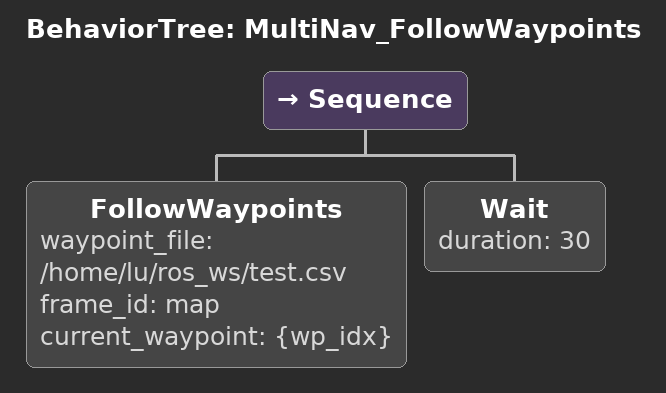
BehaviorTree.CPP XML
<?xml version="1.0" encoding="UTF-8"?>
<root BTCPP_format="4"
      main_tree_to_execute="MultiNav_FollowWaypoints">
  <BehaviorTree ID="MultiNav_FollowWaypoints">
    <Sequence>
      <FollowWaypoints waypoint_file="/home/lu/ros_ws/test.csv"
                       frame_id="map"
                       current_waypoint="{wp_idx}"/>
      <Wait duration="30"/>
    </Sequence>
  </BehaviorTree>

</root>
